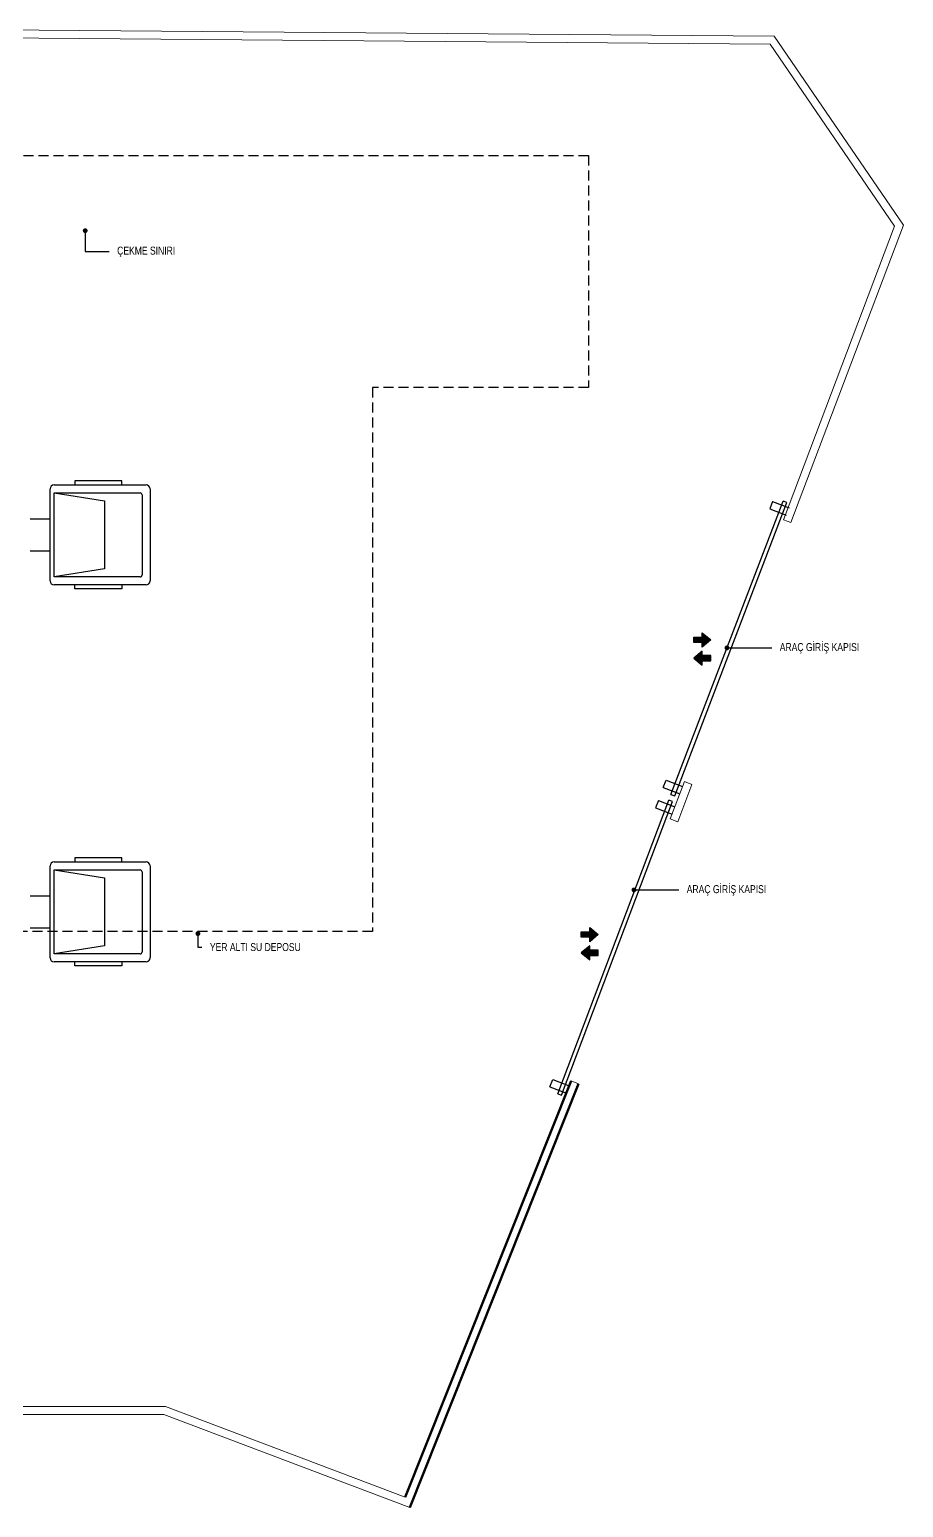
# Model space of a CAD drawing. Header units: centimetres. Extents: x 28733 to 98303, y -2883 to 8555.
# Drawn here: x 72004 to 74189, y 4112 to 7807 of the extents above; entities that cross this region are included whole.
import ezdxf
from ezdxf import colors
from ezdxf.entities.mleader import LeaderData, LeaderLine
from ezdxf.math import Vec2, Vec3

# ---------------------------------------------------------------- set-up
doc = ezdxf.new("R2010")
doc.units = ezdxf.units.CM
doc.header["$LTSCALE"] = 100
doc.linetypes.add('HIDDEN2', pattern=[0.1875, 0.125, -0.0625])
for name, color, linetype in [('A-ANNO-DIMS', 187, 'Continuous'), ('A-ANNO-TEXT', 50, 'Continuous'), ('A-DOOR', 193, 'Continuous'), ('A-VHCL', 8, 'Continuous'), ('L-SITE-CURB', 33, 'Continuous'), ('S-CONC', 5, 'Continuous')]:
    doc.layers.add(name, color=color, linetype=linetype)
doc.layers.add('GEB-BEZUG', color=2, linetype='Continuous', lineweight=50, true_color=0xffff00)
doc.styles.add('Fields_100', font='act_simplex.shx', dxfattribs={"width": 0.8, "height": 20})

# ---------------------------------------------------------------- blocks, each defined once
blk = doc.blocks.new('_Dot')
at = {"color": 0, "linetype": 'ByBlock', "lineweight": -2}
blk.add_line((-0.5, 0), (-1, 0), dxfattribs=at)
at = {"color": 0, "linetype": 'ByBlock', "const_width": 0.5}
blk.add_lwpolyline([(-0.25, 0, 1), (0.25, 0, 1)], format="xyb", close=True, dxfattribs=at)

msp = doc.modelspace()

# ---------------------------------------------------------------- hatches: boundary and pattern name
at = {"layer": 'A-ANNO-TEXT'}
h = msp.add_hatch(color=256, dxfattribs=at)
h.dxf.hatch_style = 1
h.paths.add_polyline_path([(73707.18, 6281.02), (73686.03, 6263.32), (73686.03, 6274.28), (73664.88, 6274.28), (73664.88, 6287.76), (73686.03, 6287.76), (73686.03, 6298.72)])
h = msp.add_hatch(color=256, dxfattribs=at)
h.dxf.hatch_style = 1
h.paths.add_polyline_path([(73664.88, 6235.61), (73686.03, 6217.91), (73686.03, 6228.88), (73707.18, 6228.88), (73707.18, 6242.35), (73686.03, 6242.35), (73686.03, 6253.32)])
h = msp.add_hatch(color=256, dxfattribs=at)
h.dxf.hatch_style = 1
h.paths.add_polyline_path([(73425.67, 5544.42), (73404.52, 5526.72), (73404.52, 5537.68), (73383.37, 5537.68), (73383.37, 5551.16), (73404.52, 5551.16), (73404.52, 5562.12)])
h = msp.add_hatch(color=256, dxfattribs=at)
h.dxf.hatch_style = 1
h.paths.add_polyline_path([(73383.37, 5499.01), (73404.52, 5481.31), (73404.52, 5492.27), (73425.67, 5492.27), (73425.67, 5505.75), (73404.52, 5505.75), (73404.52, 5516.72)])

# ---------------------------------------------------------------- linework, layer by layer
for points in [[(73707.18, 6281.02), (73686.03, 6263.32), (73686.03, 6274.28), (73664.88, 6274.28), (73664.88, 6287.76), (73686.03, 6287.76), (73686.03, 6298.72)], [(73664.88, 6235.61), (73686.03, 6217.91), (73686.03, 6228.88), (73707.18, 6228.88), (73707.18, 6242.35), (73686.03, 6242.35), (73686.03, 6253.32)], [(73425.67, 5544.42), (73404.52, 5526.72), (73404.52, 5537.68), (73383.37, 5537.68), (73383.37, 5551.16), (73404.52, 5551.16), (73404.52, 5562.12)], [(73383.37, 5499.01), (73404.52, 5481.31), (73404.52, 5492.27), (73425.67, 5492.27), (73425.67, 5505.75), (73404.52, 5505.75), (73404.52, 5516.72)]]:
    msp.add_lwpolyline(points, close=True, dxfattribs=at)
at = {"layer": 'A-DOOR'}
for p, q in [((73607.56, 5894.73), (73887.75, 6627.96)), ((73616.92, 5891.19), (73897.1, 6624.42)), ((73861.73, 6627.11), (73854.65, 6608.4)), ((73861.73, 6627.11), (73902.92, 6611.53)), ((73897.1, 6624.42), (73887.75, 6627.96)), ((73854.65, 6608.4), (73895.84, 6592.82)), ((73588.33, 5911.82), (73595.41, 5930.53)), ((73588.33, 5911.82), (73629.52, 5896.24)), ((73595.41, 5930.53), (73636.6, 5914.94)), ((73324.47, 5146.5), (73602.23, 5880.62)), ((73333.82, 5142.96), (73611.58, 5877.08)), ((73576.21, 5879.77), (73569.13, 5861.07)), ((73576.21, 5879.77), (73617.39, 5864.19)), ((73611.58, 5877.08), (73602.23, 5880.62)), ((73607.56, 5894.73), (73616.92, 5891.19)), ((73569.13, 5861.07), (73610.32, 5845.48)), ((73305.23, 5163.59), (73312.31, 5182.29)), ((73312.31, 5182.29), (73353.5, 5166.71)), ((73305.23, 5163.59), (73346.42, 5148)), ((73324.47, 5146.5), (73333.82, 5142.96))]:
    msp.add_line(p, q, dxfattribs=at)
at = {"layer": 'A-VHCL'}
for p, q in [((72055.6, 6428.59), (72055.6, 6658.59)), ((72065.6, 6668.59), (72295.6, 6668.59)), ((72305.6, 6658.59), (72305.6, 6428.59)), ((72065.6, 6648.59), (72280.6, 6648.59)), ((72065.6, 6438.59), (72065.6, 6648.59)), ((72065.6, 6648.59), (72191.88, 6628.59)), ((72191.88, 6628.59), (72191.88, 6458.59)), ((72285.6, 6643.59), (72285.6, 6443.59)), ((72005.6, 6583.59), (72055.6, 6583.59)), ((72005.6, 6503.59), (72055.6, 6503.59)), ((72191.88, 6458.59), (72065.6, 6438.59)), ((72280.6, 6438.59), (72065.6, 6438.59)), ((72295.6, 6418.59), (72065.6, 6418.59)), ((72055.6, 5486.09), (72055.6, 5716.09)), ((72065.6, 5726.09), (72295.6, 5726.09)), ((72065.6, 5706.09), (72280.6, 5706.09)), ((72065.6, 5496.09), (72065.6, 5706.09)), ((72065.6, 5706.09), (72191.88, 5686.09)), ((72285.6, 5701.09), (72285.6, 5501.09)), ((72305.6, 5716.09), (72305.6, 5486.09)), ((72191.88, 5686.09), (72191.88, 5516.09)), ((72005.6, 5641.09), (72055.6, 5641.09)), ((72005.6, 5561.09), (72055.6, 5561.09)), ((72191.88, 5516.09), (72065.6, 5496.09)), ((72280.6, 5496.09), (72065.6, 5496.09)), ((72295.6, 5476.09), (72065.6, 5476.09))]:
    msp.add_line(p, q, dxfattribs=at)
at = {"layer": 'A-VHCL', "elevation": 0}
for points in [[(72234.68, 6678.59), (72117.29, 6678.59), (72117.29, 6668.59)], [(72234.68, 6668.59), (72234.68, 6678.59)], [(72234.68, 6418.59), (72234.68, 6408.59), (72117.29, 6408.59), (72117.29, 6418.59)]]:
    msp.add_lwpolyline(points, dxfattribs=at)
at = {"layer": 'A-VHCL'}
for points in [[(72234.68, 5736.09), (72117.29, 5736.09), (72117.29, 5726.09)], [(72234.68, 5726.09), (72234.68, 5736.09)], [(72234.68, 5476.09), (72234.68, 5466.09), (72117.29, 5466.09), (72117.29, 5476.09)]]:
    msp.add_lwpolyline(points, dxfattribs=at)
for centre, radius, start, end in [((72065.6, 6658.59), 10, 90, 180), ((72295.6, 6658.59), 10, 0, 90), ((72280.6, 6643.59), 5, 0, 90), ((72065.6, 6428.59), 10, 180, 270), ((72280.6, 6443.59), 5, 270, 0), ((72295.6, 6428.59), 10, 270, 0), ((72065.6, 5716.09), 10, 90, 180), ((72280.6, 5701.09), 5, 0, 90), ((72295.6, 5716.09), 10, 0, 90), ((72065.6, 5486.09), 10, 180, 270), ((72280.6, 5501.09), 5, 270, 0), ((72295.6, 5486.09), 10, 270, 0)]:
    msp.add_arc(centre, radius, start, end, dxfattribs=at)
at = {"layer": 'GEB-BEZUG'}
for p, q in [((73358.05, 5178.74), (72943.31, 4138.1)), ((73376.76, 5171.67), (72954.61, 4112.44))]:
    msp.add_line(p, q, dxfattribs=at)
at = {"layer": 'L-SITE-CURB', "lineweight": 0}
for p, q in [((71788.65, 7806.93), (73865.88, 7790.19)), ((71788.49, 7786.93), (73855.27, 7770.27)), ((73855.27, 7770.27), (74166.37, 7315.16)), ((73865.88, 7790.19), (74188.77, 7317.84)), ((74166.37, 7315.16), (73888.87, 6581.7)), ((74188.77, 7317.84), (73907.57, 6574.63)), ((73888.87, 6581.7), (73907.57, 6574.63)), ((73605.76, 5833.45), (73641.15, 5926.98)), ((73659.86, 5919.9), (73624.47, 5826.37)), ((73641.15, 5926.98), (73659.86, 5919.9)), ((73624.47, 5826.37), (73605.76, 5833.45)), ((73358.05, 5178.74), (73376.76, 5171.67)), ((70904.48, 4364.9), (72343.86, 4364.9)), ((72343.86, 4364.9), (72943.31, 4138.1)), ((70884.48, 4344.9), (72340.2, 4344.9)), ((72340.2, 4344.9), (72954.61, 4112.44))]:
    msp.add_line(p, q, dxfattribs=at)
at = {"layer": 'S-CONC', "linetype": 'HIDDEN2', "ltscale": 2}
msp.add_lwpolyline([(72861.26, 5552.34), (71276.39, 5552.34), (71276.39, 7492.34), (73401.26, 7492.34), (73401.26, 6912.34), (72861.26, 6912.34), (72861.26, 5552.34)], dxfattribs=at)

# ---------------------------------------------------------------- leaders
at = {"layer": 'A-ANNO-DIMS'}
ml = msp.add_multileader_mtext('Standard', dxfattribs=at)
ml.set_content('ÇEKME SINIRI', color=50, style='Fields_100')
ml.set_leader_properties(color=256)
ml.set_arrow_properties(name='DOT')
ml.build(insert=Vec2(0, 0))
ml.multileader.update_dxf_attribs({"dogleg_length": 10, "arrow_head_size": 12})
ctx = ml.context
ctx.base_point, ctx.char_height, ctx.arrow_head_size, ctx.landing_gap_size, ctx.plane_origin = Vec3(72203.26, 7252.4), 20, 12, 20, Vec3(98598.01, 7436.08)
notes = []
notes.append((ctx, [(0, (1, 1, 0), (72143.38, 7252.4), (1, 0), 59.88, [(0, [(72143.38, 7304.16)], 0, [])])]))
ctx.mtext.insert, ctx.mtext.flow_direction = Vec3(72223.26, 7264.3), 5
ml = msp.add_multileader_mtext('Standard', dxfattribs=at)
ml.set_content('ARAÇ GİRİŞ KAPISI', color=50, style='Fields_100')
ml.set_leader_properties(color=256)
ml.set_arrow_properties(name='DOT')
ml.build(insert=Vec2(0, 0))
ml.multileader.update_dxf_attribs({"dogleg_length": 10, "arrow_head_size": 12})
ctx = ml.context
ctx.base_point, ctx.char_height, ctx.arrow_head_size, ctx.landing_gap_size, ctx.plane_origin = Vec3(73859.61, 6261.34), 20, 12, 20, Vec3(100304.24, 6445.02)
notes.append((ctx, [(0, (1, 1, 0), (73849.61, 6261.34), (1, 0), 10, [(0, [(73747.66, 6261.34)], 0, [])])]))
ctx.mtext.insert, ctx.mtext.flow_direction = Vec3(73879.61, 6273.25), 5
ml = msp.add_multileader_mtext('Standard', dxfattribs=at)
ml.set_content('ARAÇ GİRİŞ KAPISI', color=50, style='Fields_100')
ml.set_leader_properties(color=256)
ml.set_arrow_properties(name='DOT')
ml.build(insert=Vec2(0, 0))
ml.multileader.update_dxf_attribs({"dogleg_length": 10, "arrow_head_size": 12})
ctx = ml.context
ctx.base_point, ctx.char_height, ctx.arrow_head_size, ctx.landing_gap_size, ctx.plane_origin = Vec3(73627.08, 5656.16), 20, 12, 20, Vec3(100071.71, 5839.84)
notes.append((ctx, [(0, (1, 1, 0), (73617.08, 5656.16), (1, 0), 10, [(0, [(73515.12, 5656.16)], 0, [])])]))
ctx.mtext.insert, ctx.mtext.flow_direction = Vec3(73647.08, 5668.07), 5
ml = msp.add_multileader_mtext('Standard', dxfattribs=at)
ml.set_content('YER ALTI SU DEPOSU', color=50, style='Fields_100')
ml.set_leader_properties(color=256)
ml.set_arrow_properties(name='DOT')
ml.build(insert=Vec2(0, 0))
ml.multileader.update_dxf_attribs({"dogleg_length": 10, "arrow_head_size": 12})
ctx = ml.context
ctx.base_point, ctx.char_height, ctx.arrow_head_size, ctx.landing_gap_size, ctx.plane_origin = Vec3(72435.06, 5513.34), 20, 12, 20, Vec3(98879.69, 5697.02)
notes.append((ctx, [(0, (1, 1, 0), (72425.06, 5513.34), (1, 0), 10, [(0, [(72425.06, 5547)], 0, [])])]))
ctx.mtext.insert, ctx.mtext.flow_direction = Vec3(72455.06, 5523.34), 5
for ctx, leaders in notes:
    for number, flags, end, landing, length, lines in leaders:
        leader = LeaderData()
        leader.index, (leader.has_last_leader_line, leader.has_dogleg_vector, leader.attachment_direction) = number, flags
        leader.last_leader_point, leader.dogleg_vector, leader.dogleg_length = Vec3(end), Vec3(landing), length
        for number, points, colour, breaks in lines:
            line = LeaderLine()
            line.index, line.vertices, line.color, line.breaks = number, Vec3.list(points), colors.encode_raw_color(colour), breaks
            leader.lines.append(line)
        ctx.leaders.append(leader)

doc.saveas('drawing.dxf')
